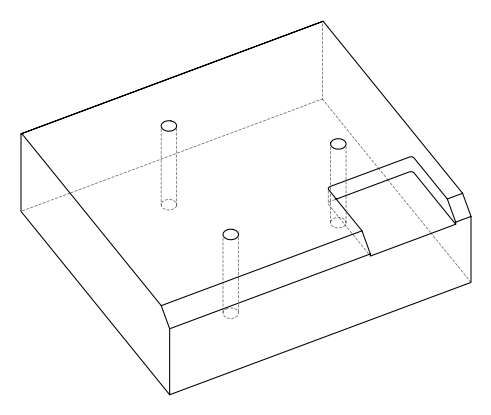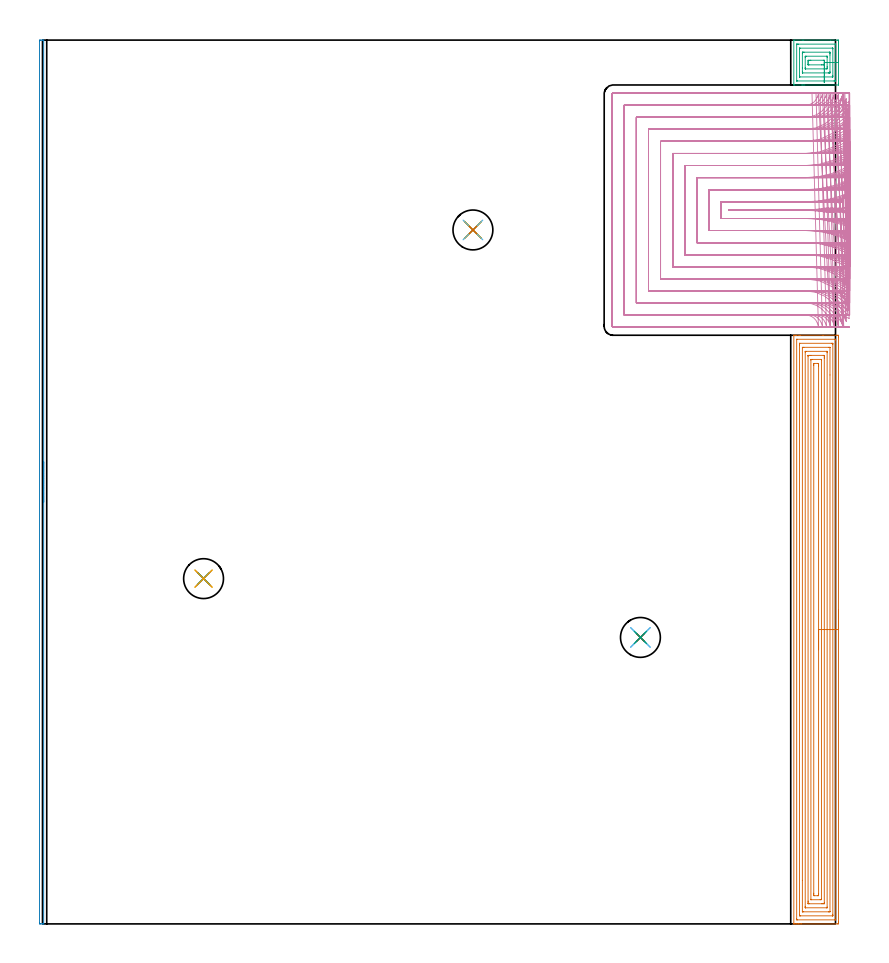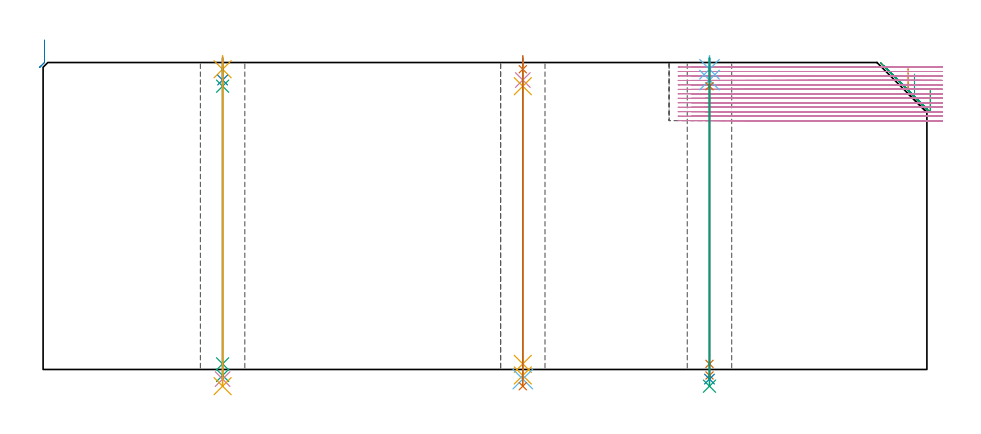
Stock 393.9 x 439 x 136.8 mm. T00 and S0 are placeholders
(PLAN: 19 operations, 14 tool changes, 125.4 min)
(1 AREA_MILL | FG_CHAMFER_SURFACE | UGT0205_001 | 19.11 min | 74045 mm3)
(2 AREA_MILL_1 | FG_CHAMFER_SURFACE_1 | UGT0205_001 | 3.66 min | 968 mm3)
(3 AREA_MILL_2 | FG_CHAMFER_SURFACE_2 | UGT0205_001 | 1.78 min | 7489 mm3)
(4 MILL_SLOT | SLOT_PARTIAL_RECTANGULAR | NXT0201_009 | Follow Part, ap 2, ae 75% | 95.24 min | 365715 mm3)
(5 SPOT_DRILL | STEP1HOLE | NXT0321_9005460120000 | 0.05 min | 184 mm3)
(6 SPOT_DRILL_1 | STEP1HOLE_1 | NXT0321_9005460120000 | 0.05 min | 183 mm3)
(7 SPOT_DRILL_2 | STEP1HOLE_2 | NXT0321_9005460120000 | 0.05 min | 202 mm3)
(8 DRILL_BLIND_HOLE_INTO_CENTER | STEP1HOLE | NXT0301_023 | 0.04 min | 86 mm3)
(9 GUN_DRILL_THROUGH_HOLE | STEP1HOLE | UGT0307_001 | 0.61 min | 2490 mm3)
(10 SPADE_DRILL_TO_ENLARGE_THROUGH_HOLE | STEP1HOLE | UGT0306_003 | 0.57 min | 13953 mm3)
(11 DRILL_TO_ENLARGE_THROUGH_HOLE | STEP1HOLE | UGT0301_264 | 0.59 min | 25332 mm3)
(12 DRILL_BLIND_HOLE_INTO_CENTER_1 | STEP1HOLE_1 | NXT0301_023 | 0.04 min | 85 mm3)
(13 GUN_DRILL_THROUGH_HOLE_1 | STEP1HOLE_1 | UGT0307_001 | 0.61 min | 2511 mm3)
(14 SPADE_DRILL_TO_ENLARGE_THROUGH_HOLE_1 | STEP1HOLE_1 | UGT0306_003 | 0.57 min | 13960 mm3)
(15 DRILL_TO_ENLARGE_THROUGH_HOLE_1 | STEP1HOLE_1 | UGT0301_264 | 0.59 min | 25326 mm3)
(16 DRILL_BLIND_HOLE_INTO_CENTER_2 | STEP1HOLE_2 | NXT0301_023 | 0.04 min | 104 mm3)
(17 GUN_DRILL_THROUGH_HOLE_2 | STEP1HOLE_2 | UGT0307_001 | 0.61 min | 2480 mm3)
(18 SPADE_DRILL_TO_ENLARGE_THROUGH_HOLE_2 | STEP1HOLE_2 | UGT0306_003 | 0.57 min | 13948 mm3)
(19 DRILL_TO_ENLARGE_THROUGH_HOLE_2 | STEP1HOLE_2 | UGT0301_264 | 0.59 min | 25330 mm3)
(TOOL UGT0205_001 | Chamfer Mill 20 x 3 x 45 deg. | D20 FL50 Z2)
(TOOL NXT0201_009 | ENDMILL 8mm [2P460-0800-NA 1630] | D8 FL26 Z6)
(TOOL NXT0321_9005460120000 | NC Spot Drill, 142deg, 12mm, Carbide, Uncoated | D12 PA142 FL30 Z2)
(TOOL NXT0301_023 | Carbide Drill 5.2mm [860.1-0520-016A1-MM 2214] | D5.2 PA140 FL28 Z2)
(TOOL UGT0307_001 | Gun Drill 5 mm | D5 PA130 FL24 Z1)
(TOOL UGT0306_003 | Spade Drill 12.5mm | D12.5 PA132 FL10 Z2)
(TOOL UGT0301_264 | Twist Drill 19.8 mm | D19.8 PA118 FL140 Z2)
(OP 1 AREA_MILL)
G17 G21 G94 G90
T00 M6
G54
G17 G0 G90 X395.4 Y156.2 S1061 M3
G43 Z146.8 H0
Z124.6
G94 G1 Y156.162 Z123.728 F250.
Y156.048 Z122.864
Y155.859 Z122.012
Y155.597 Z121.18
Y155.263 Z120.374
Y154.86 Z119.6
Y154.392 Z118.864
Y153.86 Z118.172
Y153.271 Z117.529
Y152.628 Z116.94
Y151.936 Z116.408
Y151.2 Z115.94
Y150.426 Z115.537
Y149.62 Z115.203
Y148.788 Z114.941
Y147.936 Z114.752
Y147.072 Z114.638
Y146.2 Z114.6
Y1.014
X395.399 Y0.615 Z114.601
X395.395 Y0.126 Z114.603
X395.392 Y0.009 Z114.606
X394.91 Y0. Z115.087
X376.951 Z133.044
X376.342 Z133.652
X375.792 Z134.205
X375.458 Z134.538
X374.908 Z135.088
X374.574 Z135.421
X373.906 Z136.094
X373.57 Z136.429
X373.218 Z136.773
X373.203 Y0.008 Z136.788
X373.2 Y0.169 Z136.8
Y292.231
X373.203 Y292.391 Z136.788
X373.217 Y292.392 Z136.774
X373.57 Y292.4 Z136.429
X373.906 Z136.094
X374.574 Z135.421
X375.792 Z134.205
X376.342 Z133.652
X387.699 Z122.298
X394.301 Z115.696
X394.91 Y292.396 Z115.087
X395.392 Y292.391 Z114.606
X395.395 Y292.274 Z114.603
X395.399 Y291.785 Z114.601
X395.4 Y291.29 Z114.6
Y146.2
X393.986 Z116.014
X393.985 Y2.189 Z116.015
X393.984 Y2.082 Z116.016
X393.982 Y2.03 Z116.018
X393.98 Y2.012 Z116.02
X393.937 Y2.009 Z116.063
X393.538 Y2.001 Z116.462
X374.971 Z135.029
X374.734 Y2.006 Z135.266
X374.625 Y2.01 Z135.375
X374.615 Y2.36 Z135.385
Y2.402
Y290.211
X374.616 Y290.318 Z135.384
X374.618 Y290.37 Z135.382
X374.62 Y290.388 Z135.38
X374.663 Y290.391 Z135.337
X375.062 Y290.399 Z134.938
X393.629 Z116.371
X393.866 Y290.394 Z116.134
X393.975 Y290.39 Z116.025
X393.985 Y290.04 Z116.015
Y289.998
X393.986 Y146.2 Z116.014
X392.572 Z117.428
X392.571 Y4.764 Z117.429
X392.569 Y4.188 Z117.431
X392.566 Y4.031 Z117.434
X392.565 Y4.017 Z117.435
X392.554 Y4.01 Z117.446
X392.506 Y4.005 Z117.494
X392.443 Y4.001 Z117.557
X376.528 Y4. Z133.472
X376.342 Y4.002 Z133.658
X376.156 Y4.006 Z133.844
X376.039 Y4.01 Z133.961
X376.035 Y4.083 Z133.965
X376.032 Y4.188 Z133.968
X376.029 Y4.504 Z133.971
Y287.636
X376.031 Y288.212 Z133.969
X376.034 Y288.369 Z133.966
X376.035 Y288.383 Z133.965
X376.046 Y288.39 Z133.954
X376.095 Y288.395 Z133.905
X376.157 Y288.399 Z133.843
X392.072 Y288.4 Z117.928
X392.258 Y288.398 Z117.742
X392.444 Y288.394 Z117.556
X392.561 Y288.39 Z117.439
X392.565 Y288.317 Z117.435
X392.568 Y288.212 Z117.432
X392.571 Y287.896 Z117.429
X392.572 Y146.2 Z117.428
X391.157 Z118.843
Y6.193
X391.155 Y6.096 Z118.845
X391.153 Y6.038 Z118.847
X391.151 Y6.013 Z118.849
X391.132 Y6.01 Z118.868
X390.919 Y6.005 Z119.081
X390.489 Y6. Z119.511
X390.464 Z119.536
X378.085 Z131.915
X377.676 Y6.004 Z132.324
X377.471 Y6.008 Z132.529
X377.451 Y6.01 Z132.549
X377.448 Y6.024 Z132.552
X377.445 Y6.061 Z132.555
X377.444 Y6.115 Z132.556
X377.443 Y21.632 Z132.557
Y286.207
X377.445 Y286.304 Z132.555
X377.447 Y286.362 Z132.553
X377.449 Y286.387 Z132.551
X377.468 Y286.39 Z132.532
X377.681 Y286.395 Z132.319
X378.111 Y286.4 Z131.889
X378.136 Z131.864
X390.515 Z119.485
X390.924 Y286.396 Z119.076
X391.129 Y286.392 Z118.871
X391.149 Y286.39 Z118.851
X391.152 Y286.376 Z118.848
X391.155 Y286.339 Z118.845
X391.156 Y286.285 Z118.844
X391.157 Y272.668 Z118.843
Y146.2
X389.743 Z120.257
X389.742 Y8.375 Z120.258
X389.738 Y8.096 Z120.262
X389.736 Y8.022 Z120.264
X389.724 Y8.01 Z120.276
X389.686 Y8.005 Z120.314
X389.605 Y8.002 Z120.395
X389.368 Y8. Z120.632
X378.995 Y8.001 Z131.005
X378.903 Y8.002 Z131.097
X378.876 Y8.005 Z131.124
X378.867 Y8.008 Z131.133
X378.864 Y8.051 Z131.136
X378.86 Y8.236 Z131.14
X378.857 Y8.514 Z131.143
Y8.654
X378.858 Y284.025 Z131.142
X378.862 Y284.304 Z131.138
X378.864 Y284.378 Z131.136
X378.876 Y284.39 Z131.124
X378.914 Y284.395 Z131.086
X378.995 Y284.398 Z131.005
X379.232 Y284.4 Z130.768
X389.605 Y284.399 Z120.395
X389.698 Y284.398 Z120.302
X389.724 Y284.395 Z120.276
X389.733 Y284.392 Z120.267
X389.736 Y284.349 Z120.264
X389.74 Y284.164 Z120.26
X389.743 Y283.886 Z120.257
Y283.746
Y146.2
X388.329 Z121.671
X388.328 Y10.44 Z121.672
X388.327 Y10.192 Z121.673
X388.324 Y10.068 Z121.676
X388.322 Y10.014 Z121.678
X388.265 Y10.007 Z121.735
X387.837 Y10.002 Z122.163
X387.388 Y10. Z122.612
X386.953 Z123.047
X380.763 Y10.001 Z129.237
X380.31 Y10.004 Z129.69
X380.28 Y10.01 Z129.72
X380.278 Y10.037 Z129.722
X380.274 Y10.44 Z129.726
X380.271 Y10.937 Z129.729
Y11.333
X380.272 Y281.96 Z129.728
X380.273 Y282.208 Z129.727
X380.276 Y282.332 Z129.724
X380.278 Y282.386 Z129.722
X380.335 Y282.393 Z129.665
X380.763 Y282.397 Z129.237
X381.212 Y282.4 Z128.788
X381.647 Z128.353
X387.837 Y282.399 Z122.163
X388.29 Y282.396 Z121.71
X388.32 Y282.39 Z121.68
X388.322 Y282.363 Z121.678
X388.326 Y281.96 Z121.674
X388.329 Y281.463 Z121.671
Y281.067
Y146.2
X386.915 Z123.085
X386.914 Y12.265 Z123.086
Y12.226
X386.908 Y12.022 Z123.092
X386.516 Y12.007 Z123.484
X386.292 Y12.001 Z123.708
X381.739 Z128.261
X381.718 Y12.004 Z128.282
X381.699 Y12.009 Z128.301
X381.692 Y12.032 Z128.308
X381.686 Y12.187 Z128.314
Y12.226
Y280.135
Y280.174
X381.692 Y280.378 Z128.308
X382.084 Y280.393 Z127.916
X382.308 Y280.399 Z127.692
X386.861 Z123.139
X386.882 Y280.396 Z123.118
X386.901 Y280.391 Z123.099
X386.908 Y280.368 Z123.092
X386.914 Y280.213 Z123.086
Y280.174
X386.915 Y146.2 Z123.085
X385.5 Z124.5
Y14.906
X385.499 Y14.588 Z124.501
X385.493 Y14.013 Z124.507
X385.197 Y14. Z124.803
X385.184 Z124.816
X383.416 Z126.584
X383.107 Y14.013 Z126.893
X383.102 Y14.329 Z126.898
X383.1 Y14.906 Z126.9
Y15.225
Y277.494
X383.101 Y277.812 Z126.899
X383.107 Y278.387 Z126.893
X383.404 Y278.4 Z126.596
X383.416 Z126.584
X385.184 Y278.399 Z124.816
X385.493 Y278.387 Z124.507
X385.498 Y278.071 Z124.502
X385.5 Y277.494 Z124.5
Y277.175
Y146.2
Y145.328 Z124.538
Y144.464 Z124.651
Y143.612 Z124.84
Y142.78 Z125.103
Y141.974 Z125.436
Y141.2 Z125.839
Y140.464 Z126.308
Y139.772 Z126.839
Y139.129 Z127.428
Y138.54 Z128.072
Y138.008 Z128.764
Y137.54 Z129.5
Y137.137 Z130.273
Y136.803 Z131.079
Y136.541 Z131.911
Y136.352 Z132.763
Y136.238 Z133.628
Y136.2 Z134.5
G0 Z146.8
M5
M2
(OP 2 AREA_MILL_1)
G17 G21 G94 G90
T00 M6
G54
G17 G0 G90 X0.6 Y229.5 S1061 M3
G43 Z146.8 H0
G94 G1 Y229.462 Z145.928 F250.
Y229.348 Z145.063
Y229.159 Z144.212
Y228.897 Z143.38
Y228.563 Z142.574
Y228.16 Z141.8
Y227.692 Z141.064
Y227.16 Z140.372
Y226.571 Z139.729
Y225.928 Z139.139
Y225.236 Z138.608
Y224.5 Z138.14
Y223.726 Z137.737
Y222.92 Z137.403
Y222.088 Z137.141
Y221.236 Z136.952
Y220.372 Z136.838
Y219.5 Z136.8
Y0.172
X0.597 Y0.01 Z136.788
X0.542 Y0.007 Z136.733
X0.135 Y0. Z136.335
X-0.209 Z135.99
X-0.896 Z135.299
X-1.239 Z134.957
X-1.491 Y0.002 Z134.705
X-1.496 Y0.172 Z134.704
X-1.5 Y0.474 Z134.7
Y438.684
X-1.497 Y438.828 Z134.703
X-1.491 Y438.998 Z134.705
X-1.239 Y439. Z134.957
X-0.896 Z135.299
X-0.209 Z135.99
X0.135 Z136.335
X0.542 Y438.993 Z136.733
X0.597 Y438.99 Z136.788
X0.6 Y438.828 Z136.8
Y219.5
Y218.628 Z136.838
Y217.764 Z136.952
Y216.912 Z137.141
Y216.08 Z137.403
Y215.274 Z137.737
Y214.5 Z138.14
Y213.764 Z138.608
Y213.072 Z139.139
Y212.429 Z139.729
Y211.84 Z140.372
Y211.308 Z141.064
Y210.84 Z141.8
Y210.437 Z142.574
Y210.103 Z143.38
Y209.841 Z144.212
Y209.652 Z145.063
Y209.538 Z145.928
Y209.5 Z146.8
M5
M2
(OP 3 AREA_MILL_2)
G17 G21 G94 G90
T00 M6
G54
G17 G0 G90 X395.4 Y437.85 S1061 M3
G43 Z146.8 H0
Z124.6
G94 G1 Y437.812 Z123.728 F250.
Y437.698 Z122.864
Y437.509 Z122.012
Y437.247 Z121.18
Y436.913 Z120.374
Y436.51 Z119.6
Y436.042 Z118.864
Y435.51 Z118.172
Y434.921 Z117.529
Y434.278 Z116.94
Y433.586 Z116.409
Y432.85 Z115.94
Y432.076 Z115.537
Y431.27 Z115.203
Y430.438 Z114.941
Y429.587 Z114.752
Y428.722 Z114.638
Y427.85 Z114.6
Y417.217
X395.395 Y416.816 Z114.602
X395.391 Y416.71 Z114.605
X395.279 Y416.7 Z114.717
X378.626 Z131.368
X378.111 Z131.883
X377.373 Z132.625
X377.227 Z132.771
X373.361 Y416.701 Z136.637
X373.205 Y416.71 Z136.793
X373.2 Y416.774 Z136.8
Y438.926
X373.205 Y438.99 Z136.792
X373.363 Y439. Z136.636
X377.373 Z132.625
X378.111 Z131.883
X391.502 Z118.494
X394.91 Z115.086
X395.282 Y438.997 Z114.714
X395.391 Y438.99 Z114.605
X395.398 Y438.88 Z114.599
X395.4 Y438.483 Z114.6
Y427.85
X393.986 Z116.014
X393.985 Y418.989 Z116.015
X393.981 Y418.778 Z116.019
X393.979 Y418.727 Z116.021
X393.975 Y418.71 Z116.025
X393.91 Y418.707 Z116.09
X393.718 Y418.703 Z116.282
X393.43 Y418.7 Z116.57
X393.142 Z116.858
X374.862 Z135.138
X374.71 Y418.703 Z135.29
X374.665 Y418.705 Z135.335
X374.623 Y418.71 Z135.377
X374.615 Y418.989 Z135.385
Y436.711
X374.619 Y436.922 Z135.381
X374.621 Y436.973 Z135.379
X374.625 Y436.99 Z135.375
X374.69 Y436.993 Z135.31
X374.882 Y436.997 Z135.118
X375.17 Y437. Z134.83
X375.458 Z134.542
X393.738 Z116.262
X393.89 Y436.997 Z116.11
X393.935 Y436.995 Z116.065
X393.977 Y436.991 Z116.023
X393.985 Y436.711 Z116.015
X393.986 Y427.85 Z116.014
X392.572 Z117.428
X392.571 Y421.333 Z117.429
X392.57 Y420.761 Z117.43
X392.568 Y420.723 Z117.432
X392.566 Y420.712 Z117.434
X392.501 Y420.707 Z117.499
X392.38 Y420.701 Z117.62
X392.319 Y420.7 Z117.681
X376.281 Z133.719
X376.159 Y420.702 Z133.841
X376.078 Y420.707 Z133.922
X376.034 Y420.713 Z133.966
X376.032 Y420.718 Z133.968
X376.03 Y420.761 Z133.97
X376.029 Y421.075 Z133.971
Y434.367
X376.031 Y434.939 Z133.969
X376.032 Y434.977 Z133.968
X376.034 Y434.988 Z133.966
X376.099 Y434.993 Z133.901
X376.22 Y434.999 Z133.78
X376.281 Y435. Z133.719
X392.319 Z117.681
X392.441 Y434.998 Z117.559
X392.522 Y434.993 Z117.478
X392.566 Y434.987 Z117.434
X392.568 Y434.982 Z117.432
X392.57 Y434.939 Z117.43
X392.571 Y434.625 Z117.429
X392.572 Y427.85 Z117.428
X391.157 Z118.843
X391.156 Y423.419 Z118.844
X391.152 Y422.755 Z118.848
X391.151 Y422.715 Z118.849
X391.117 Y422.71 Z118.883
X391.028 Y422.705 Z118.972
X390.848 Y422.702 Z119.152
X390.489 Y422.7 Z119.511
X390.323 Z119.677
X377.679 Y422.701 Z132.321
X377.546 Y422.703 Z132.454
X377.48 Y422.707 Z132.52
X377.452 Y422.71 Z132.548
X377.45 Y422.728 Z132.55
X377.444 Y423.201 Z132.556
X377.443 Y425.192 Z132.557
X377.444 Y432.281 Z132.556
X377.448 Y432.945 Z132.552
X377.449 Y432.986 Z132.551
X377.483 Y432.99 Z132.517
X377.572 Y432.995 Z132.428
X377.752 Y432.998 Z132.248
X378.111 Y433. Z131.889
X378.277 Z131.723
X390.921 Y432.999 Z119.079
X391.054 Y432.997 Z118.946
X391.12 Y432.993 Z118.88
X391.148 Y432.99 Z118.852
X391.15 Y432.972 Z118.85
X391.156 Y432.499 Z118.844
X391.157 Y432.281 Z118.843
Y431.611
Y427.85
X389.743 Z120.257
Y425.94
X389.742 Y425.192 Z120.258
X389.741 Y425.056 Z120.259
X389.736 Y424.916 Z120.264
X389.721 Y424.71 Z120.279
X389.605 Y424.707 Z120.395
X389.211 Y424.701 Z120.789
X378.995 Z131.005
X378.925 Y424.702 Z131.075
X378.882 Y424.706 Z131.118
X378.865 Y424.709 Z131.135
X378.862 Y424.777 Z131.138
X378.858 Y425.053 Z131.142
X378.857 Y425.192 Z131.143
X378.858 Y430.508 Z131.142
X378.859 Y430.645 Z131.141
X378.864 Y430.784 Z131.136
X378.879 Y430.99 Z131.121
X378.995 Y430.993 Z131.005
X379.389 Y430.999 Z130.611
X389.605 Z120.395
X389.675 Y430.998 Z120.325
X389.718 Y430.994 Z120.282
X389.736 Y430.991 Z120.264
X389.738 Y430.923 Z120.262
X389.742 Y430.647 Z120.258
X389.743 Y430.508 Z120.257
Y427.85
X388.329 Z121.671
X388.328 Y427.358 Z121.672
X388.325 Y426.964 Z121.675
X388.322 Y426.727 Z121.678
X388.092 Y426.709 Z121.908
X387.837 Y426.704 Z122.163
X387.216 Y426.7 Z122.784
X386.953 Z123.047
X380.763 Y426.701 Z129.237
X380.5 Y426.705 Z129.5
X380.325 Y426.71 Z129.675
X380.277 Y426.715 Z129.723
X380.275 Y426.741 Z129.725
X380.273 Y426.8 Z129.727
X380.272 Y426.964 Z129.728
X380.271 Y427.457 Z129.729
Y427.85
X380.272 Y428.342 Z129.728
X380.275 Y428.736 Z129.725
X380.278 Y428.973 Z129.722
X380.509 Y428.991 Z129.492
X380.763 Y428.996 Z129.237
X381.384 Y429. Z128.616
X381.647 Z128.353
X387.837 Y428.999 Z122.163
X388.1 Y428.995 Z121.9
X388.275 Y428.99 Z121.725
X388.323 Y428.985 Z121.677
X388.325 Y428.959 Z121.675
X388.327 Y428.9 Z121.673
X388.328 Y428.736 Z121.672
X388.329 Y428.243 Z121.671
Y427.85
X388.328 Y426.978 Z121.71
Y426.114 Z121.824
Y425.262 Z122.013
X388.327 Y424.43 Z122.276
Y423.624 Z122.61
Y422.851 Z123.013
X388.326 Y422.115 Z123.482
Y421.423 Z124.014
Y420.78 Z124.603
X388.325 Y420.191 Z125.247
Y419.66 Z125.939
Y419.192 Z126.675
Y418.789 Z127.449
Y418.456 Z128.255
Y418.194 Z129.087
Y418.005 Z129.939
X388.324 Y417.892 Z130.804
Y417.854 Z131.676
G0 Z146.8
M5
M2
(OP 4 MILL_SLOT)
G17 G21 G94 G90
T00 M6
G54
G17 G0 G90 X400.751 Y356.614 S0 M3
G43 Z146.8 H1
Z134.808
G94 G1 X397.9 Y355.681 F250.
G2 X394.013 Y354.551 R60. F500.
G1 X390.197 Y353.355
G3 X379.234 Y354.4 R58.
G1 X341.
Y354.7
X379.224
G3 X390.196 Y355.747 R58.
X390.197 Y353.355 R4.
G1 X394.013 Y354.551
G2 X397.9 Y353.423 R60.
G1 X400.751 Y352.489 F250.
X400.715 Y363.07
X397.9 Y362.032
G2 X379.224 Y358.7 R54. F500.
G1 X337.
Y350.4
X379.234
G2 X397.9 Y347.071 R54.
G1 X400.715 Y346.034 F250.
X400.664 Y369.649
X397.9 Y368.482
G2 X379.224 Y364.7 R48. F500.
G1 X331.
Y344.4
X379.234
G2 X397.9 Y340.622 R48.
G1 X400.664 Y339.455 F250.
X400.587 Y376.415
X397.9 Y375.081
G2 X379.224 Y370.7 R42. F500.
G1 X325.
Y338.4
X379.234
G2 X397.9 Y334.024 R42.
G1 X400.587 Y332.691 F250.
X400.465 Y383.479
X397.9 Y381.923
G2 X379.224 Y376.7 R36. F500.
G1 X319.
Y332.4
X379.234
G2 X397.9 Y327.183 R36.
G1 X400.465 Y325.627 F250.
X400.248 Y391.09
X397.9 Y389.222
G2 X379.224 Y382.7 R30. F500.
G1 X313.
Y326.4
X379.234
G2 X397.9 Y319.886 R30.
G1 X400.249 Y318.019 F250.
X399.784 Y399.961
X397.9 Y397.626
G2 X379.224 Y388.7 R24. F500.
G1 X307.
Y320.4
X379.234
G2 X397.9 Y311.486 R24.
G1 X399.786 Y309.152 F250.
X397.468 Y412.285 F500.
X396.907 Y409.337 F250.
G2 X379.224 Y394.7 R18. F500.
G1 X301.
Y314.4
X379.234
G2 X396.915 Y299.771 R18.
G1 X397.477 Y296.825 F250.
X391.306 Y412.179 F500.
X391.056 Y410.7 F250.
G2 X379.224 Y400.7 R12. F500.
G1 X295.
Y308.4
X379.234
G2 X391.066 Y298.4 R12.
G1 X391.316 Y296.921 F250.
X385.381 Y412.114 F500.
X384.881 Y410.7 F250.
G2 X379.224 Y406.7 R6. F500.
G1 X289.
Y302.4
X379.234
G2 X384.891 Y298.4 R6.
G1 X385.391 Y296.986 F250.
X382.224 Y412.7 F500.
X379.224 F250.
X283.4 F500.
G3 X283. Y412.3 R0.4
G1 Y296.8
G3 X283.4 Y296.4 R0.4
G1 X379.234
X382.234 F250.
G0 Z146.8
X400.782 Y355.901
Z132.815
G1 X397.9 Y355.067
G2 X396.005 Y354.551 R60. F500.
G1 X392.188 Y353.355
G3 X381.227 Y354.4 R58.
G1 X341.
Y354.7
X381.215
G3 X392.188 Y355.747 R58.
X392.188 Y353.355 R4.
G1 X396.005 Y354.551
G2 X397.9 Y354.037 R60.
G1 X400.782 Y353.203 F250.
X400.753 Y362.269
X397.9 Y361.342
G2 X381.215 Y358.7 R54. F500.
G1 X337.
Y350.4
X381.227
G2 X397.9 Y347.761 R54.
G1 X400.753 Y346.835 F250.
X400.713 Y368.736
X397.9 Y367.693
G2 X381.215 Y364.7 R48. F500.
G1 X331.
Y344.4
X381.227
G2 X397.9 Y341.411 R48.
G1 X400.713 Y340.369 F250.
X400.653 Y375.348
X397.9 Y374.156
G2 X381.215 Y370.7 R42. F500.
G1 X325.
Y338.4
X381.227
G2 X397.9 Y334.949 R42.
G1 X400.653 Y333.758 F250.
X400.558 Y382.19
X397.9 Y380.8
G2 X381.215 Y376.7 R36. F500.
G1 X319.
Y332.4
X381.227
G2 X397.9 Y328.306 R36.
G1 X400.559 Y326.917 F250.
X400.393 Y389.436
X397.9 Y387.768
G2 X381.215 Y382.7 R30. F500.
G1 X313.
Y326.4
X381.227
G2 X397.9 Y321.34 R30.
G1 X400.394 Y319.673 F250.
X400.056 Y397.534
X397.9 Y395.449
G2 X381.215 Y388.7 R24. F500.
G1 X307.
Y320.4
X381.227
G2 X397.9 Y313.663 R24.
G1 X400.058 Y311.578 F250.
X399.026 Y408.727
X397.9 Y405.947
G2 X381.215 Y394.7 R18. F500.
G1 X301.
Y314.4
X381.227
G2 X397.9 Y303.182 R18.
G1 X399.03 Y300.403 F250.
X393.297 Y412.179 F500.
X393.047 Y410.7 F250.
G2 X381.215 Y400.7 R12. F500.
G1 X295.
Y308.4
X381.227
G2 X393.059 Y298.4 R12.
G1 X393.309 Y296.921 F250.
X387.372 Y412.114 F500.
X386.872 Y410.7 F250.
G2 X381.215 Y406.7 R6. F500.
G1 X289.
Y302.4
X381.227
G2 X386.884 Y298.4 R6.
G1 X387.383 Y296.986 F250.
X384.215 Y412.7 F500.
X381.215 F250.
X283.4 F500.
G3 X283. Y412.3 R0.4
G1 Y296.8
G3 X283.4 Y296.4 R0.4
G1 X381.227
X384.227 F250.
G0 Z146.8
X400.787 Y361.554
Z130.823
G1 X397.9 Y360.737
G2 X393.424 Y359.675 R54. F500.
G1 X394.181 Y355.748
G3 X394.181 Y353.355 R4.
X383.22 Y354.4 R58.
G1 X341.
Y354.7
X383.207
G3 X394.181 Y355.748 R58.
G1 X393.424 Y359.675
G2 X383.207 Y358.7 R54.
G1 X337.
Y350.4
X383.22
G2 X397.9 Y348.366 R54.
G1 X400.787 Y347.551 F250.
X400.756 Y367.922
X397.9 Y367.004
G2 X383.207 Y364.7 R48. F500.
G1 X331.
Y344.4
X383.22
G2 X397.9 Y342.1 R48.
G1 X400.756 Y341.183 F250.
X400.71 Y374.403
X397.9 Y373.354
G2 X383.207 Y370.7 R42. F500.
G1 X325.
Y338.4
X383.22
G2 X397.9 Y335.751 R42.
G1 X400.711 Y334.702 F250.
X400.639 Y381.059
X397.9 Y379.835
G2 X383.207 Y376.7 R36. F500.
G1 X319.
Y332.4
X383.22
G2 X397.9 Y329.271 R36.
G1 X400.639 Y328.048 F250.
X400.516 Y388.013
X397.9 Y386.544
G2 X383.207 Y382.7 R30. F500.
G1 X313.
Y326.4
X383.22
G2 X397.9 Y322.563 R30.
G1 X400.516 Y321.095 F250.
X400.272 Y395.56
X397.9 Y393.723
G2 X383.207 Y388.7 R24. F500.
G1 X307.
Y320.4
X383.22
G2 X397.9 Y315.387 R24.
G1 X400.273 Y313.552 F250.
X399.633 Y404.75
X397.9 Y402.302
G2 X383.207 Y394.7 R18. F500.
G1 X301.
Y314.4
X383.22
G2 X397.9 Y306.816 R18.
G1 X399.636 Y304.37 F250.
X395.282 Y412.018 F500.
X395.012 Y410.542 F250.
G2 X383.207 Y400.7 R12. F500.
G1 X295.
Y308.4
X383.22
G2 X395.024 Y298.561 R12.
G1 X395.294 Y297.085 F250.
X389.364 Y412.114 F500.
X388.864 Y410.7 F250.
G2 X383.207 Y406.7 R6. F500.
G1 X289.
Y302.4
X383.22
G2 X388.877 Y298.4 R6.
G1 X389.377 Y296.986 F250.
X386.207 Y412.7 F500.
X383.207 F250.
X283.4 F500.
G3 X283. Y412.3 R0.4
G1 Y296.8
G3 X283.4 Y296.4 R0.4
G1 X383.22
X386.22 F250.
G0 Z146.8
X400.816 Y360.92
Z128.831
G1 X397.9 Y360.215
G2 X395.416 Y359.675 R54. F500.
G1 X396.173 Y355.747
G3 X396.173 Y353.355 R4.
X385.212 Y354.4 R58.
G1 X341.
Y354.7
X385.2
G3 X396.173 Y355.747 R58.
G1 X395.416 Y359.675
G2 X385.2 Y358.7 R54.
G1 X337.
Y350.4
X385.212
G2 X397.9 Y348.888 R54.
G1 X400.816 Y348.183 F250.
X400.793 Y367.204
X397.9 Y366.411
G2 X385.2 Y364.7 R48. F500.
G1 X331.
Y344.4
X385.212
G2 X397.9 Y342.693 R48.
G1 X400.793 Y341.9 F250.
X400.76 Y373.573
X397.9 Y372.666
G2 X385.2 Y370.7 R42. F500.
G1 X325.
Y338.4
X385.212
G2 X397.9 Y336.438 R42.
G1 X400.76 Y335.531 F250.
X400.707 Y380.073
X397.9 Y379.015
G2 X385.2 Y376.7 R36. F500.
G1 X319.
Y332.4
X385.212
G2 X397.9 Y330.09 R36.
G1 X400.707 Y329.032 F250.
X400.618 Y386.791
X397.9 Y385.521
G2 X385.2 Y382.7 R30. F500.
G1 X313.
Y326.4
X385.212
G2 X397.9 Y323.585 R30.
G1 X400.618 Y322.316 F250.
X400.446 Y393.923
X397.9 Y392.336
G2 X385.2 Y388.7 R24. F500.
G1 X307.
Y320.4
X385.212
G2 X397.9 Y316.772 R24.
G1 X400.446 Y315.186 F250.
X400.026 Y402.061
X397.9 Y399.944
G2 X385.2 Y394.7 R18. F500.
G1 X301.
Y314.4
X385.212
G2 X397.9 Y309.167 R18.
G1 X400.028 Y307.053 F250.
X397.565 Y412.384 F500.
X396.763 Y409.493 F250.
G2 X385.2 Y400.7 R12. F500.
G1 X295.
Y308.4
X385.212
G2 X396.773 Y299.616 R12.
G1 X397.577 Y296.726 F250.
X391.357 Y412.114 F500.
X390.857 Y410.7 F250.
G2 X385.2 Y406.7 R6. F500.
G1 X289.
Y302.4
X385.212
G2 X390.868 Y298.4 R6.
G1 X391.368 Y296.986 F250.
X388.2 Y412.7 F500.
X385.2 F250.
X283.4 F500.
G3 X283. Y412.3 R0.4
G1 Y296.8
G3 X283.4 Y296.4 R0.4
G1 X385.212
X388.212 F250.
G0 Z146.8
X400.849 Y352.852
Z126.838
G1 X397.9 Y353.405
G3 X387.204 Y354.4 R58. F500.
G1 X341.
Y354.7
X387.192
G3 X397.9 Y355.697 R58.
G1 Y359.772
G2 X387.192 Y358.7 R54.
G1 X337.
Y350.4
X387.204
G2 X397.9 Y349.33 R54.
G1 X400.841 Y348.736 F250.
X400.824 Y366.579
X397.9 Y365.91
G2 X387.192 Y364.7 R48. F500.
G1 X331.
Y344.4
X387.204
G2 X397.9 Y343.193 R48.
G1 X400.825 Y342.525 F250.
X400.801 Y372.853
X397.9 Y372.088
G2 X387.192 Y370.7 R42. F500.
G1 X325.
Y338.4
X387.204
G2 X397.9 Y337.015 R42.
G1 X400.801 Y336.251 F250.
X400.764 Y379.222
X397.9 Y378.329
G2 X387.192 Y376.7 R36. F500.
G1 X319.
Y332.4
X387.204
G2 X397.9 Y330.774 R36.
G1 X400.765 Y329.883 F250.
X400.702 Y385.747
X397.9 Y384.676
G2 X387.192 Y382.7 R30. F500.
G1 X313.
Y326.4
X387.204
G2 X397.9 Y324.428 R30.
G1 X400.703 Y323.359 F250.
X400.585 Y392.56
X397.9 Y391.221
G2 X387.192 Y388.7 R24. F500.
G1 X307.
Y320.4
X387.204
G2 X397.9 Y317.885 R24.
G1 X400.586 Y316.548 F250.
X400.311 Y400.016
X397.9 Y398.232
G2 X387.192 Y394.7 R18. F500.
G1 X301.
Y314.4
X387.204
G2 X397.9 Y310.877 R18.
G1 X400.313 Y309.095 F250.
X399.237 Y409.886
X397.866 Y407.218
G2 X387.192 Y400.7 R12. F500.
G1 X295.
Y308.4
X387.204
G2 X397.869 Y301.901 R12.
G1 X399.244 Y299.235 F250.
X393.349 Y412.114 F500.
X392.849 Y410.7 F250.
G2 X387.192 Y406.7 R6. F500.
G1 X289.
Y302.4
X387.204
G2 X392.861 Y298.4 R6.
G1 X393.361 Y296.985 F250.
X390.192 Y412.7 F500.
X387.192 F250.
X283.4 F500.
G3 X283. Y412.3 R0.4
G1 Y296.8
G3 X283.4 Y296.4 R0.4
G1 X387.204
X390.204 F250.
G0 Z146.8
X400.866 Y353.293
Z124.846
G1 X397.9 Y353.743
G3 X389.196 Y354.4 R58. F500.
G1 X341.
Y354.7
X389.187
G3 X397.9 Y355.358 R58.
G1 Y359.408
G2 X389.187 Y358.7 R54.
G1 X337.
Y350.4
X389.196
G2 X397.9 Y349.694 R54.
G1 X400.861 Y349.21 F250.
X400.85 Y366.042
X397.9 Y365.497
G2 X389.187 Y364.7 R48. F500.
G1 X331.
Y344.4
X389.196
G2 X397.9 Y343.604 R48.
G1 X400.85 Y343.06 F250.
X400.835 Y372.236
X397.9 Y371.614
G2 X389.187 Y370.7 R42. F500.
G1 X325.
Y338.4
X389.196
G2 X397.9 Y337.488 R42.
G1 X400.835 Y336.867 F250.
X400.811 Y378.496
X397.9 Y377.77
G2 X389.187 Y376.7 R36. F500.
G1 X319.
Y332.4
X389.196
G2 X397.9 Y331.332 R36.
G1 X400.811 Y330.607 F250.
X400.771 Y384.864
X397.9 Y383.993
G2 X389.187 Y382.7 R30. F500.
G1 X313.
Y326.4
X389.196
G2 X397.9 Y325.11 R30.
G1 X400.771 Y324.239 F250.
X400.695 Y391.427
X397.9 Y390.337
G2 X389.187 Y388.7 R24. F500.
G1 X307.
Y320.4
X389.196
G2 X397.9 Y318.766 R24.
G1 X400.696 Y317.678 F250.
X400.525 Y398.401
X397.9 Y396.949
G2 X389.187 Y394.7 R18. F500.
G1 X301.
Y314.4
X389.196
G2 X397.9 Y312.156 R18.
G1 X400.526 Y310.705 F250.
X399.963 Y406.627
X397.9 Y404.449
G2 X389.187 Y400.7 R12. F500.
G1 X295.
Y308.4
X389.196
G2 X397.9 Y304.661 R12.
G1 X399.965 Y302.485 F250.
X395.332 Y412.001 F500.
X394.806 Y410.596 F250.
G2 X389.187 Y406.7 R6. F500.
G1 X289.
Y302.4
X389.196
G2 X394.814 Y298.506 R6.
G1 X395.341 Y297.101 F250.
X392.187 Y412.7 F500.
X389.187 F250.
X283.4 F500.
G3 X283. Y412.3 R0.4
G1 Y296.8
G3 X283.4 Y296.4 R0.4
G1 X389.196
X392.196 F250.
G0 Z146.8
X400.88 Y353.681
Z122.854
G1 X397.9 Y354.022
G3 X391.292 Y354.4 R58. F500.
G1 X341.
Y354.7
X391.286
G3 X397.9 Y355.078 R58.
G1 Y359.107
G2 X391.286 Y358.7 R54.
G1 X337.
Y350.4
X391.292
G2 X397.9 Y349.994 R54.
G1 X400.877 Y349.627 F250.
X400.871 Y365.571
X397.9 Y365.158
G2 X391.286 Y364.7 R48. F500.
G1 X331.
Y344.4
X391.292
G2 X397.9 Y343.943 R48.
G1 X400.871 Y343.53 F250.
X400.863 Y371.696
X397.9 Y371.224
G2 X391.286 Y370.7 R42. F500.
G1 X325.
Y338.4
X391.292
G2 X397.9 Y337.877 R42.
G1 X400.863 Y337.405 F250.
X400.849 Y377.864
X397.9 Y377.313
G2 X391.286 Y376.7 R36. F500.
G1 X319.
Y332.4
X391.292
G2 X397.9 Y331.788 R36.
G1 X400.849 Y331.238 F250.
X400.826 Y384.1
X397.9 Y383.438
G2 X391.286 Y382.7 R30. F500.
G1 X313.
Y326.4
X391.292
G2 X397.9 Y325.663 R30.
G1 X400.826 Y325.002 F250.
X400.784 Y390.456
X397.9 Y389.629
G2 X391.286 Y388.7 R24. F500.
G1 X307.
Y320.4
X391.292
G2 X397.9 Y319.472 R24.
G1 X400.784 Y318.646 F250.
X400.69 Y397.061
X397.9 Y395.959
G2 X391.286 Y394.7 R18. F500.
G1 X301.
Y314.4
X391.292
G2 X397.9 Y313.143 R18.
G1 X400.691 Y312.042 F250.
X400.403 Y404.341
X397.9 Y402.687
G2 X391.286 Y400.7 R12. F500.
G1 X295.
Y308.4
X391.292
G2 X397.9 Y306.417 R12.
G1 X400.404 Y304.765 F250.
X397.994 Y412.641 F500.
X396.629 Y409.97 F250.
G2 X391.286 Y406.7 R6. F500.
G1 X289.
Y302.4
X391.292
G2 X396.633 Y299.135 R6.
G1 X398. Y296.464 F250.
X394.286 Y412.7 F500.
X391.286 F250.
X283.4 F500.
G3 X283. Y412.3 R0.4
G1 Y296.8
G3 X283.4 Y296.4 R0.4
G1 X391.292
X394.292 F250.
G0 Z146.8
X400.898 Y354.232
Z120.862
G1 X397.9 Y354.353
G3 X395.558 Y354.4 R58. F500.
G1 X341.
Y354.7
X395.562
G3 X397.9 Y354.747 R58.
G1 Y358.751
G2 X395.562 Y358.7 R54.
G1 X337.
Y350.4
X395.558
G2 X397.9 Y350.349 R54.
G1 X400.897 Y350.219 F250.
X400.896 Y364.903
X397.9 Y364.757
G2 X395.562 Y364.7 R48. F500.
G1 X331.
Y344.4
X395.558
G2 X397.9 Y344.343 R48.
G1 X400.896 Y344.196 F250.
X400.895 Y370.932
X397.9 Y370.765
G2 X395.562 Y370.7 R42. F500.
G1 X325.
Y338.4
X395.558
G2 X397.9 Y338.335 R42.
G1 X400.895 Y338.167 F250.
X400.894 Y376.971
X397.9 Y376.776
G2 X395.562 Y376.7 R36. F500.
G1 X319.
Y332.4
X395.558
G2 X397.9 Y332.324 R36.
G1 X400.894 Y332.129 F250.
X400.891 Y383.025
X397.9 Y382.791
G2 X395.562 Y382.7 R30. F500.
G1 X313.
Y326.4
X395.558
G2 X397.9 Y326.308 R30.
G1 X400.891 Y326.074 F250.
X400.886 Y389.106
X397.9 Y388.814
G2 X395.562 Y388.7 R24. F500.
G1 X307.
Y320.4
X395.558
G2 X397.9 Y320.285 R24.
G1 X400.886 Y319.993 F250.
X400.875 Y395.242
X397.9 Y394.853
G2 X395.562 Y394.7 R18. F500.
G1 X301.
Y314.4
X395.558
G2 X397.9 Y314.247 R18.
G1 X400.875 Y313.857 F250.
X400.842 Y401.515
X397.9 Y400.93
G2 X395.562 Y400.7 R12. F500.
G1 X295.
Y308.4
X395.558
G2 X397.9 Y308.169 R12.
G1 X400.842 Y307.584 F250.
X400.663 Y408.343
X397.9 Y407.174
G2 X395.562 Y406.7 R6. F500.
G1 X289.
Y302.4
X395.558
G2 X397.9 Y301.924 R6.
G1 X400.662 Y300.753 F250.
X398.562 Y412.7
X395.562
X283.4 F500.
G3 X283. Y412.3 R0.4
G1 Y296.8
G3 X283.4 Y296.4 R0.4
G1 X395.558
X398.558 F250.
G0 X400.9 Y354.382 Z118.869
G1 X397.9 Y354.399
X397.563 Y354.4 F500.
X341.
Y354.7
X397.564
X397.9 Y354.701
Y358.701
G2 X397.564 Y358.7 R54.
G1 X337.
Y350.4
X397.563
G2 X397.9 Y350.399 R54.
G1 X400.9 Y350.38 F250.
Y364.722
X397.9 Y364.701
G2 X397.564 Y364.7 R48. F500.
G1 X331.
Y344.4
X397.563
G2 X397.9 Y344.399 R48.
G1 X400.9 Y344.378 F250.
Y370.725
X397.9 Y370.701
G2 X397.564 Y370.7 R42. F500.
G1 X325.
Y338.4
X397.563
G2 X397.9 Y338.399 R42.
G1 X400.9 Y338.375 F250.
Y376.73
X397.9 Y376.702
G2 X397.564 Y376.7 R36. F500.
G1 X319.
Y332.4
X397.563
G2 X397.9 Y332.398 R36.
G1 X400.9 Y332.37 F250.
Y382.736
X397.9 Y382.702
G2 X397.564 Y382.7 R30. F500.
G1 X313.
Y326.4
X397.563
G2 X397.9 Y326.398 R30.
G1 X400.9 Y326.364 F250.
Y388.744
X397.9 Y388.702
G2 X397.564 Y388.7 R24. F500.
G1 X307.
Y320.4
X397.563
G2 X397.9 Y320.398 R24.
G1 X400.9 Y320.356 F250.
X400.899 Y394.759
X397.9 Y394.703
G2 X397.564 Y394.7 R18. F500.
G1 X301.
Y314.4
X397.563
G2 X397.9 Y314.397 R18.
G1 X400.899 Y314.341 F250.
Y400.789
X397.9 Y400.705
G2 X397.564 Y400.7 R12. F500.
G1 X295.
Y308.4
X397.563
G2 X397.9 Y308.395 R12.
G1 X400.899 Y308.311 F250.
X400.895 Y406.878
X397.9 Y406.709
G2 X397.564 Y406.7 R6. F500.
G1 X289.
Y302.4
X397.563
G2 X397.9 Y302.391 R6.
G1 X400.895 Y302.222 F250.
X400.564 Y412.7
X397.564
X283.4 F500.
G3 X283. Y412.3 R0.4
G1 Y296.8
G3 X283.4 Y296.4 R0.4
G1 X397.563
X400.563 F250.
G0 X400.9 Y354.4 Z116.877
G1 X397.9
X341. F500.
Y354.7
X397.9
Y358.7
X337.
Y350.4
X397.9
X400.9 F250.
Y364.7
X397.9
X331. F500.
Y344.4
X397.9
X400.9 F250.
Y370.7
X397.9
X325. F500.
Y338.4
X397.9
X400.9 F250.
Y376.7
X397.9
X319. F500.
Y332.4
X397.9
X400.9 F250.
Y382.7
X397.9
X313. F500.
Y326.4
X397.9
X400.9 F250.
Y388.7
X397.9
X307. F500.
Y320.4
X397.9
X400.9 F250.
Y394.7
X397.9
X301. F500.
Y314.4
X397.9
X400.9 F250.
Y400.7
X397.9
X295. F500.
Y308.4
X397.9
X400.9 F250.
Y406.7
X397.9
X289. F500.
Y302.4
X397.9
X400.9 F250.
Y412.7
X397.9
X283.4 F500.
G3 X283. Y412.3 R0.4
G1 Y296.8
G3 X283.4 Y296.4 R0.4
G1 X397.9
X400.9 F250.
G0 Y354.4 Z114.885
G1 X397.9
X341. F500.
Y354.7
X397.9
Y358.7
X337.
Y350.4
X397.9
X400.9 F250.
Y364.7
X397.9
X331. F500.
Y344.4
X397.9
X400.9 F250.
Y370.7
X397.9
X325. F500.
Y338.4
X397.9
X400.9 F250.
Y376.7
X397.9
X319. F500.
Y332.4
X397.9
X400.9 F250.
Y382.7
X397.9
X313. F500.
Y326.4
X397.9
X400.9 F250.
Y388.7
X397.9
X307. F500.
Y320.4
X397.9
X400.9 F250.
Y394.7
X397.9
X301. F500.
Y314.4
X397.9
X400.9 F250.
Y400.7
X397.9
X295. F500.
Y308.4
X397.9
X400.9 F250.
Y406.7
X397.9
X289. F500.
Y302.4
X397.9
X400.9 F250.
Y412.7
X397.9
X283.4 F500.
G3 X283. Y412.3 R0.4
G1 Y296.8
G3 X283.4 Y296.4 R0.4
G1 X397.9
X400.9 F250.
G0 Y354.4 Z112.892
G1 X397.9
X341. F500.
Y354.7
X397.9
Y358.7
X337.
Y350.4
X397.9
X400.9 F250.
Y364.7
X397.9
X331. F500.
Y344.4
X397.9
X400.9 F250.
Y370.7
X397.9
X325. F500.
Y338.4
X397.9
X400.9 F250.
Y376.7
X397.9
X319. F500.
Y332.4
X397.9
X400.9 F250.
Y382.7
X397.9
X313. F500.
Y326.4
X397.9
X400.9 F250.
Y388.7
X397.9
X307. F500.
Y320.4
X397.9
X400.9 F250.
Y394.7
X397.9
X301. F500.
Y314.4
X397.9
X400.9 F250.
Y400.7
X397.9
X295. F500.
Y308.4
X397.9
X400.9 F250.
Y406.7
X397.9
X289. F500.
Y302.4
X397.9
X400.9 F250.
Y412.7
X397.9
X283.4 F500.
G3 X283. Y412.3 R0.4
G1 Y296.8
G3 X283.4 Y296.4 R0.4
G1 X397.9
X400.9 F250.
G0 Y354.4 Z110.9
G1 X397.9
X341. F500.
Y354.7
X397.9
Y358.7
X337.
Y350.4
X397.9
X400.9 F250.
Y364.7
X397.9
X331. F500.
Y344.4
X397.9
X400.9 F250.
Y370.7
X397.9
X325. F500.
Y338.4
X397.9
X400.9 F250.
Y376.7
X397.9
X319. F500.
Y332.4
X397.9
X400.9 F250.
Y382.7
X397.9
X313. F500.
Y326.4
X397.9
X400.9 F250.
Y388.7
X397.9
X307. F500.
Y320.4
X397.9
X400.9 F250.
Y394.7
X397.9
X301. F500.
Y314.4
X397.9
X400.9 F250.
Y400.7
X397.9
X295. F500.
Y308.4
X397.9
X400.9 F250.
Y406.7
X397.9
X289. F500.
Y302.4
X397.9
X400.9 F250.
Y412.7
X397.9
X283.4 F500.
G3 X283. Y412.3 R0.4
G1 Y296.8
G3 X283.4 Y296.4 R0.4
G1 X397.9
X400.9 F250.
G0 Z146.8
M5
M2
(OP 5 SPOT_DRILL)
G17 G21 G94 G90
T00 M6
G54
G17 G0 G90 X80. Y171.5 S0 M3
G43 Z146.8 H0
G94 G81 G98 Z133.8 F250. R139.8
G80
M5
M2
(OP 6 SPOT_DRILL_1)
G17 G21 G94 G90
T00 M6
G54
G17 G0 G90 X297. Y142.3 S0 M3
G43 Z146.8 H0
G94 G81 G98 Z133.8 F250. R139.8
G80
M5
M2
(OP 7 SPOT_DRILL_2)
G17 G21 G94 G90
T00 M6
G54
G17 G0 G90 X213.8 Y344.7 S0 M3
G43 Z146.8 H0
G94 G81 G98 Z133.8 F250. R139.8
G80
M5
M2
(OP 8 DRILL_BLIND_HOLE_INTO_CENTER)
G17 G21 G94 G90
T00 M6
G54
G17 G0 G90 X80. Y171.5 S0 M3
G43 Z146.8 H1
G94 G81 G98 Z129. F250. R138.8
G80
M5
M2
(OP 9 GUN_DRILL_THROUGH_HOLE)
G17 G21 G94 G90
T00 M6
G54
G17 G0 G90 X80. Y171.5 M8
G43 Z146.8 H0
Z134.662
S716 M3
G94 G1 Z126.244 F125. M26
G4 X.084
Z2.5 F250.
G4 X.084
Z-2.666 F125.
G4 X.084
M5
M9
G0 Z134.662
Z146.8
M2
(OP 10 SPADE_DRILL_TO_ENLARGE_THROUGH_HOLE)
G17 G21 G94 G90
T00 M6
G54
G17 G0 G90 X80. Y171.5 S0 M3
G43 Z146.8 H0
G94 G73 G98 Z-4.283 F250. Q11.757 R138.8
G80
M5
M2
(OP 11 DRILL_TO_ENLARGE_THROUGH_HOLE)
G17 G21 G94 G90
T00 M6
G54
G17 G0 G90 X80. Y171.5 S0 M3
G43 Z146.8 H0
G94 G73 G98 Z-7.449 F250. Q18.031 R138.8
G80
M5
M2
(OP 12 DRILL_BLIND_HOLE_INTO_CENTER_1)
G17 G21 G94 G90
T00 M6
G54
G17 G0 G90 X297. Y142.3 S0 M3
G43 Z146.8 H1
G94 G81 G98 Z129. F250. R138.8
G80
M5
M2
(OP 13 GUN_DRILL_THROUGH_HOLE_1)
G17 G21 G94 G90
T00 M6
G54
G17 G0 G90 X297. Y142.3 M8
G43 Z146.8 H0
Z134.662
S716 M3
G94 G1 Z126.244 F125. M26
G4 X.084
Z2.5 F250.
G4 X.084
Z-2.666 F125.
G4 X.084
M5
M9
G0 Z134.662
Z146.8
M2
(OP 14 SPADE_DRILL_TO_ENLARGE_THROUGH_HOLE_1)
G17 G21 G94 G90
T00 M6
G54
G17 G0 G90 X297. Y142.3 S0 M3
G43 Z146.8 H0
G94 G73 G98 Z-4.283 F250. Q11.757 R138.8
G80
M5
M2
(OP 15 DRILL_TO_ENLARGE_THROUGH_HOLE_1)
G17 G21 G94 G90
T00 M6
G54
G17 G0 G90 X297. Y142.3 S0 M3
G43 Z146.8 H0
G94 G73 G98 Z-7.449 F250. Q18.031 R138.8
G80
M5
M2
(OP 16 DRILL_BLIND_HOLE_INTO_CENTER_2)
G17 G21 G94 G90
T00 M6
G54
G17 G0 G90 X213.8 Y344.7 S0 M3
G43 Z146.8 H1
G94 G81 G98 Z129. F250. R138.8
G80
M5
M2
(OP 17 GUN_DRILL_THROUGH_HOLE_2)
G17 G21 G94 G90
T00 M6
G54
G17 G0 G90 X213.8 Y344.7 M8
G43 Z146.8 H0
Z134.662
S716 M3
G94 G1 Z126.244 F125. M26
G4 X.084
Z2.5 F250.
G4 X.084
Z-2.666 F125.
G4 X.084
M5
M9
G0 Z134.662
Z146.8
M2
(OP 18 SPADE_DRILL_TO_ENLARGE_THROUGH_HOLE_2)
G17 G21 G94 G90
T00 M6
G54
G17 G0 G90 X213.8 Y344.7 S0 M3
G43 Z146.8 H0
G94 G73 G98 Z-4.283 F250. Q11.757 R138.8
G80
M5
M2
(OP 19 DRILL_TO_ENLARGE_THROUGH_HOLE_2)
G17 G21 G94 G90
T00 M6
G54
G17 G0 G90 X213.8 Y344.7 S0 M3
G43 Z146.8 H0
G94 G73 G98 Z-7.449 F250. Q18.031 R138.8
G80
M5
M2
